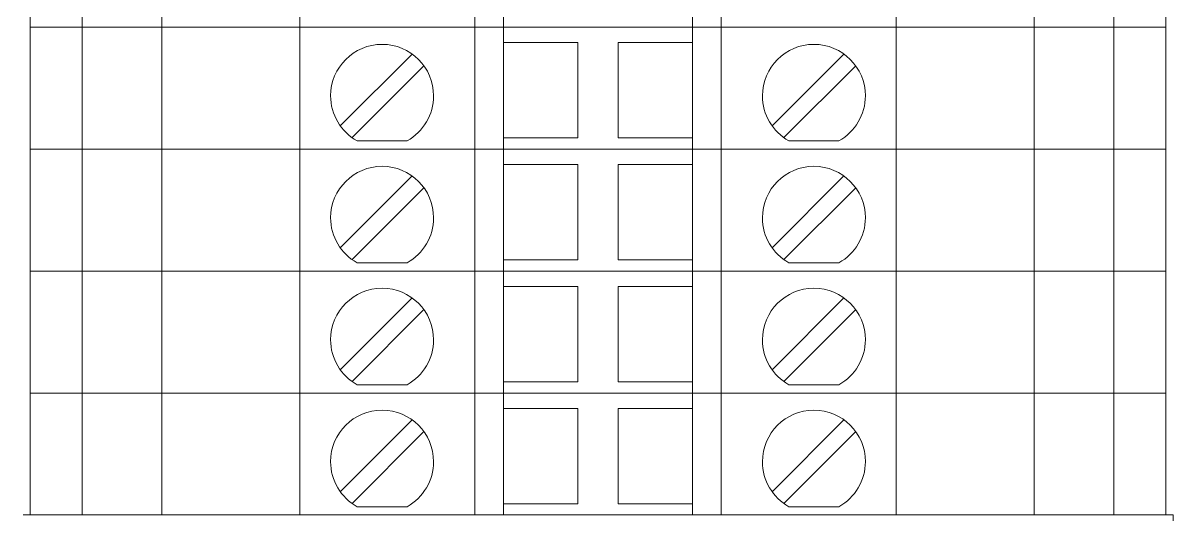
# Model space of a CAD drawing. Header units: millimetres. Extents: x 1880 to 4113, y 771 to 2990.
# Drawn here: x 2250.37 to 2298.97, y 2446.16 to 2466.94 of the extents above; entities that cross this region are included whole.
import ezdxf

# ---------------------------------------------------------------- set-up
doc = ezdxf.new("R2010")
doc.units = ezdxf.units.MM
doc.layers.add('000-PI-Oprema', color=30, linetype='Continuous', lineweight=5)
doc.layers.add('000-PI-ORMAR', color=2, linetype='Continuous')

msp = doc.modelspace()

# ---------------------------------------------------------------- linework, layer by layer
at = {"layer": '000-PI-Oprema', "color": 0, "linetype": 'ByBlock', "lineweight": 0}
for p, q in [((2298.972, 2446.163), (2250.372, 2446.163)), ((2298.972, 2438.813), (2298.972, 2446.163))]:
    msp.add_line(p, q, dxfattribs=at)
at = {"layer": '000-PI-ORMAR', "color": 0, "linetype": 'ByBlock', "lineweight": 0}
for p, q in [((2250.672, 2466.763), (2250.672, 2471.913)), ((2252.872, 2466.763), (2252.872, 2471.913)), ((2256.233, 2466.763), (2256.233, 2471.913)), ((2262.072, 2466.763), (2262.072, 2471.913)), ((2269.472, 2466.763), (2269.472, 2471.913)), ((2270.672, 2466.763), (2270.672, 2471.913)), ((2278.672, 2466.763), (2278.672, 2471.913)), ((2279.872, 2466.763), (2279.872, 2471.913)), ((2287.272, 2466.763), (2287.272, 2471.913)), ((2293.111, 2466.763), (2293.111, 2471.913)), ((2296.472, 2466.763), (2296.472, 2471.913)), ((2298.672, 2466.763), (2298.672, 2471.913)), ((2250.672, 2466.763), (2250.672, 2466.763)), ((2250.672, 2466.763), (2251.355, 2466.763)), ((2250.672, 2466.763), (2250.672, 2466.763)), ((2250.672, 2466.763), (2251.355, 2466.763)), ((2250.672, 2461.613), (2250.672, 2466.763)), ((2251.672, 2466.763), (2251.355, 2466.763)), ((2251.672, 2466.763), (2251.355, 2466.763)), ((2252.872, 2466.763), (2251.672, 2466.763)), ((2251.672, 2466.763), (2251.672, 2466.763)), ((2251.672, 2466.763), (2251.672, 2466.763)), ((2252.872, 2466.763), (2251.672, 2466.763)), ((2252.172, 2466.763), (2252.172, 2466.763)), ((2254.464, 2466.763), (2252.872, 2466.763)), ((2252.872, 2466.763), (2252.872, 2466.763)), ((2252.872, 2466.763), (2252.872, 2466.763)), ((2254.464, 2466.763), (2252.872, 2466.763)), ((2252.872, 2461.613), (2252.872, 2466.763)), ((2256.606, 2466.763), (2254.464, 2466.763)), ((2256.606, 2466.763), (2254.464, 2466.763)), ((2254.922, 2466.763), (2254.922, 2466.763)), ((2254.922, 2466.763), (2254.922, 2466.763)), ((2256.233, 2461.613), (2256.233, 2466.763)), ((2256.606, 2466.763), (2256.99, 2466.763)), ((2256.99, 2466.763), (2256.606, 2466.763)), ((2256.99, 2466.763), (2259.498, 2466.763)), ((2259.498, 2466.763), (2256.99, 2466.763)), ((2257.472, 2466.763), (2257.472, 2466.763)), ((2257.472, 2466.763), (2257.472, 2466.763)), ((2258.372, 2466.763), (2258.372, 2466.763)), ((2258.372, 2466.763), (2258.372, 2466.763)), ((2258.672, 2466.763), (2258.672, 2466.763)), ((2262.072, 2466.763), (2259.498, 2466.763)), ((2262.072, 2466.763), (2259.498, 2466.763)), ((2269.472, 2466.763), (2262.072, 2466.763)), ((2269.472, 2466.763), (2262.072, 2466.763)), ((2262.072, 2461.613), (2262.072, 2466.763)), ((2270.672, 2466.763), (2269.472, 2466.763)), ((2270.672, 2466.763), (2269.472, 2466.763)), ((2269.472, 2461.613), (2269.472, 2466.763)), ((2278.672, 2466.763), (2270.672, 2466.763)), ((2270.672, 2466.763), (2270.672, 2466.763)), ((2270.672, 2466.763), (2270.672, 2466.763)), ((2278.672, 2466.763), (2270.672, 2466.763)), ((2270.672, 2461.613), (2270.672, 2466.763)), ((2279.872, 2466.763), (2278.672, 2466.763)), ((2278.672, 2466.763), (2278.672, 2466.763)), ((2278.672, 2466.763), (2278.672, 2466.763)), ((2279.872, 2466.763), (2278.672, 2466.763)), ((2278.672, 2461.613), (2278.672, 2466.763)), ((2287.272, 2466.763), (2279.872, 2466.763)), ((2287.272, 2466.763), (2279.872, 2466.763)), ((2279.872, 2461.613), (2279.872, 2466.763)), ((2284.472, 2466.763), (2284.472, 2466.763)), ((2284.472, 2466.763), (2284.472, 2466.763)), ((2289.846, 2466.763), (2287.272, 2466.763)), ((2289.846, 2466.763), (2287.272, 2466.763)), ((2287.272, 2461.613), (2287.272, 2466.763)), ((2289.522, 2466.763), (2289.522, 2466.763)), ((2289.522, 2466.763), (2289.522, 2466.763)), ((2289.846, 2466.763), (2292.354, 2466.763)), ((2292.354, 2466.763), (2289.846, 2466.763)), ((2290.672, 2466.763), (2290.672, 2466.763)), ((2292.172, 2466.763), (2292.172, 2466.763)), ((2292.172, 2466.763), (2292.172, 2466.763)), ((2292.354, 2466.763), (2292.738, 2466.763)), ((2292.738, 2466.763), (2292.354, 2466.763)), ((2294.88, 2466.763), (2292.738, 2466.763)), ((2294.88, 2466.763), (2292.738, 2466.763)), ((2293.111, 2461.613), (2293.111, 2466.763)), ((2294.422, 2466.763), (2294.422, 2466.763)), ((2294.422, 2466.763), (2294.422, 2466.763)), ((2296.472, 2466.763), (2294.88, 2466.763)), ((2296.472, 2466.763), (2294.88, 2466.763)), ((2296.472, 2466.763), (2298.672, 2466.763)), ((2296.472, 2466.763), (2296.472, 2466.763)), ((2296.472, 2466.763), (2296.472, 2466.763)), ((2296.472, 2466.763), (2298.672, 2466.763)), ((2296.472, 2461.613), (2296.472, 2466.763)), ((2298.672, 2466.763), (2298.672, 2466.763)), ((2298.672, 2466.763), (2298.672, 2466.763)), ((2298.672, 2461.613), (2298.672, 2466.763)), ((2270.672, 2466.113), (2270.672, 2466.113)), ((2270.672, 2466.113), (2273.822, 2466.113)), ((2273.822, 2466.113), (2273.822, 2462.088)), ((2273.822, 2466.113), (2273.822, 2466.113)), ((2275.522, 2466.113), (2278.672, 2466.113)), ((2275.522, 2462.088), (2275.522, 2466.113)), ((2275.522, 2466.113), (2275.522, 2466.113)), ((2278.672, 2466.113), (2278.672, 2466.113)), ((2266.817, 2465.629), (2263.782, 2462.593)), ((2266.817, 2465.629), (2266.817, 2465.629)), ((2285.067, 2465.629), (2282.032, 2462.593)), ((2285.067, 2465.629), (2285.067, 2465.629)), ((2264.276, 2462.098), (2267.312, 2465.134)), ((2267.312, 2465.134), (2267.312, 2465.134)), ((2269.472, 2462.563), (2269.472, 2465.163)), ((2269.472, 2465.163), (2269.472, 2465.163)), ((2279.872, 2465.163), (2279.872, 2465.163)), ((2279.872, 2462.563), (2279.872, 2465.163)), ((2282.526, 2462.098), (2285.562, 2465.134)), ((2285.562, 2465.134), (2285.562, 2465.134)), ((2263.782, 2462.593), (2263.782, 2462.593)), ((2269.472, 2462.563), (2269.472, 2462.563)), ((2279.872, 2462.563), (2279.872, 2462.563)), ((2282.032, 2462.593), (2282.032, 2462.593)), ((2264.276, 2462.098), (2264.276, 2462.098)), ((2270.672, 2462.088), (2270.672, 2462.088)), ((2273.822, 2462.088), (2270.672, 2462.088)), ((2273.822, 2462.088), (2273.822, 2462.088)), ((2278.672, 2462.088), (2275.522, 2462.088)), ((2275.522, 2462.088), (2275.522, 2462.088)), ((2278.672, 2462.088), (2278.672, 2462.088)), ((2282.526, 2462.098), (2282.526, 2462.098)), ((2250.672, 2461.613), (2250.672, 2461.613)), ((2250.672, 2461.613), (2251.355, 2461.613)), ((2250.672, 2461.613), (2250.672, 2461.613)), ((2250.672, 2461.613), (2251.355, 2461.613)), ((2250.672, 2456.463), (2250.672, 2461.613)), ((2251.672, 2461.613), (2251.355, 2461.613)), ((2251.672, 2461.613), (2251.355, 2461.613)), ((2252.872, 2461.613), (2251.672, 2461.613)), ((2251.672, 2461.613), (2251.672, 2461.613)), ((2251.672, 2461.613), (2251.672, 2461.613)), ((2252.872, 2461.613), (2251.672, 2461.613)), ((2252.172, 2461.613), (2252.172, 2461.613)), ((2254.464, 2461.613), (2252.872, 2461.613)), ((2252.872, 2461.613), (2252.872, 2461.613)), ((2252.872, 2461.613), (2252.872, 2461.613)), ((2254.464, 2461.613), (2252.872, 2461.613)), ((2252.872, 2456.463), (2252.872, 2461.613)), ((2256.606, 2461.613), (2254.464, 2461.613)), ((2256.606, 2461.613), (2254.464, 2461.613)), ((2254.922, 2461.613), (2254.922, 2461.613)), ((2254.922, 2461.613), (2254.922, 2461.613)), ((2256.233, 2456.463), (2256.233, 2461.613)), ((2256.606, 2461.613), (2256.99, 2461.613)), ((2256.99, 2461.613), (2256.606, 2461.613)), ((2256.99, 2461.613), (2259.498, 2461.613)), ((2259.498, 2461.613), (2256.99, 2461.613)), ((2257.472, 2461.613), (2257.472, 2461.613)), ((2257.472, 2461.613), (2257.472, 2461.613)), ((2258.372, 2461.613), (2258.372, 2461.613)), ((2258.372, 2461.613), (2258.372, 2461.613)), ((2258.672, 2461.613), (2258.672, 2461.613)), ((2262.072, 2461.613), (2259.498, 2461.613)), ((2262.072, 2461.613), (2259.498, 2461.613)), ((2269.472, 2461.613), (2262.072, 2461.613)), ((2269.472, 2461.613), (2262.072, 2461.613)), ((2262.072, 2456.463), (2262.072, 2461.613)), ((2264.488, 2461.963), (2264.488, 2461.963)), ((2264.488, 2461.963), (2266.606, 2461.963)), ((2266.606, 2461.963), (2266.606, 2461.963)), ((2270.672, 2461.613), (2269.472, 2461.613)), ((2270.672, 2461.613), (2269.472, 2461.613)), ((2269.472, 2456.463), (2269.472, 2461.613)), ((2278.672, 2461.613), (2270.672, 2461.613)), ((2270.672, 2461.613), (2270.672, 2461.613)), ((2270.672, 2461.613), (2270.672, 2461.613)), ((2278.672, 2461.613), (2270.672, 2461.613)), ((2270.672, 2456.463), (2270.672, 2461.613)), ((2279.872, 2461.613), (2278.672, 2461.613)), ((2278.672, 2461.613), (2278.672, 2461.613)), ((2278.672, 2461.613), (2278.672, 2461.613)), ((2279.872, 2461.613), (2278.672, 2461.613)), ((2278.672, 2456.463), (2278.672, 2461.613)), ((2287.272, 2461.613), (2279.872, 2461.613)), ((2287.272, 2461.613), (2279.872, 2461.613)), ((2279.872, 2456.463), (2279.872, 2461.613)), ((2282.738, 2461.963), (2282.738, 2461.963)), ((2282.738, 2461.963), (2284.856, 2461.963)), ((2284.472, 2461.613), (2284.472, 2461.613)), ((2284.472, 2461.613), (2284.472, 2461.613)), ((2284.856, 2461.963), (2284.856, 2461.963)), ((2289.846, 2461.613), (2287.272, 2461.613)), ((2289.846, 2461.613), (2287.272, 2461.613)), ((2287.272, 2456.463), (2287.272, 2461.613)), ((2289.522, 2461.613), (2289.522, 2461.613)), ((2289.522, 2461.613), (2289.522, 2461.613)), ((2289.846, 2461.613), (2292.354, 2461.613)), ((2292.354, 2461.613), (2289.846, 2461.613)), ((2290.672, 2461.613), (2290.672, 2461.613)), ((2292.172, 2461.613), (2292.172, 2461.613)), ((2292.172, 2461.613), (2292.172, 2461.613)), ((2292.354, 2461.613), (2292.738, 2461.613)), ((2292.738, 2461.613), (2292.354, 2461.613)), ((2294.88, 2461.613), (2292.738, 2461.613)), ((2294.88, 2461.613), (2292.738, 2461.613)), ((2293.111, 2456.463), (2293.111, 2461.613)), ((2294.422, 2461.613), (2294.422, 2461.613)), ((2294.422, 2461.613), (2294.422, 2461.613)), ((2296.472, 2461.613), (2294.88, 2461.613)), ((2296.472, 2461.613), (2294.88, 2461.613)), ((2296.472, 2461.613), (2298.672, 2461.613)), ((2296.472, 2461.613), (2296.472, 2461.613)), ((2296.472, 2461.613), (2296.472, 2461.613)), ((2296.472, 2461.613), (2298.672, 2461.613)), ((2296.472, 2456.463), (2296.472, 2461.613)), ((2298.672, 2461.613), (2298.672, 2461.613)), ((2298.672, 2461.613), (2298.672, 2461.613)), ((2298.672, 2456.463), (2298.672, 2461.613)), ((2270.672, 2460.963), (2270.672, 2460.963)), ((2270.672, 2460.963), (2273.822, 2460.963)), ((2273.822, 2460.963), (2273.822, 2456.938)), ((2273.822, 2460.963), (2273.822, 2460.963)), ((2275.522, 2460.963), (2278.672, 2460.963)), ((2275.522, 2456.938), (2275.522, 2460.963)), ((2275.522, 2460.963), (2275.522, 2460.963)), ((2278.672, 2460.963), (2278.672, 2460.963)), ((2266.817, 2460.479), (2263.782, 2457.443)), ((2266.817, 2460.479), (2266.817, 2460.479)), ((2285.067, 2460.479), (2282.032, 2457.443)), ((2285.067, 2460.479), (2285.067, 2460.479)), ((2264.276, 2456.948), (2267.312, 2459.984)), ((2267.312, 2459.984), (2267.312, 2459.984)), ((2269.472, 2457.413), (2269.472, 2460.013)), ((2269.472, 2460.013), (2269.472, 2460.013)), ((2279.872, 2460.013), (2279.872, 2460.013)), ((2279.872, 2457.413), (2279.872, 2460.013)), ((2282.526, 2456.948), (2285.562, 2459.984)), ((2285.562, 2459.984), (2285.562, 2459.984)), ((2263.782, 2457.443), (2263.782, 2457.443)), ((2269.472, 2457.413), (2269.472, 2457.413)), ((2279.872, 2457.413), (2279.872, 2457.413)), ((2282.032, 2457.443), (2282.032, 2457.443)), ((2264.276, 2456.948), (2264.276, 2456.948)), ((2264.488, 2456.813), (2264.488, 2456.813)), ((2264.488, 2456.813), (2266.606, 2456.813)), ((2266.606, 2456.813), (2266.606, 2456.813)), ((2270.672, 2456.938), (2270.672, 2456.938)), ((2273.822, 2456.938), (2270.672, 2456.938)), ((2273.822, 2456.938), (2273.822, 2456.938)), ((2278.672, 2456.938), (2275.522, 2456.938)), ((2275.522, 2456.938), (2275.522, 2456.938)), ((2278.672, 2456.938), (2278.672, 2456.938)), ((2282.526, 2456.948), (2282.526, 2456.948)), ((2282.738, 2456.813), (2282.738, 2456.813)), ((2282.738, 2456.813), (2284.856, 2456.813)), ((2284.856, 2456.813), (2284.856, 2456.813)), ((2250.672, 2456.463), (2250.672, 2456.463)), ((2250.672, 2456.463), (2251.355, 2456.463)), ((2250.672, 2456.463), (2250.672, 2456.463)), ((2250.672, 2456.463), (2251.355, 2456.463)), ((2250.672, 2451.313), (2250.672, 2456.463)), ((2251.672, 2456.463), (2251.355, 2456.463)), ((2251.672, 2456.463), (2251.355, 2456.463)), ((2252.872, 2456.463), (2251.672, 2456.463)), ((2251.672, 2456.463), (2251.672, 2456.463)), ((2251.672, 2456.463), (2251.672, 2456.463)), ((2252.872, 2456.463), (2251.672, 2456.463)), ((2252.172, 2456.463), (2252.172, 2456.463)), ((2254.464, 2456.463), (2252.872, 2456.463)), ((2252.872, 2456.463), (2252.872, 2456.463)), ((2252.872, 2456.463), (2252.872, 2456.463)), ((2254.464, 2456.463), (2252.872, 2456.463)), ((2252.872, 2451.313), (2252.872, 2456.463)), ((2256.606, 2456.463), (2254.464, 2456.463)), ((2256.606, 2456.463), (2254.464, 2456.463)), ((2254.922, 2456.463), (2254.922, 2456.463)), ((2254.922, 2456.463), (2254.922, 2456.463)), ((2256.233, 2451.313), (2256.233, 2456.463)), ((2256.606, 2456.463), (2256.99, 2456.463)), ((2256.99, 2456.463), (2256.606, 2456.463)), ((2256.99, 2456.463), (2259.498, 2456.463)), ((2259.498, 2456.463), (2256.99, 2456.463)), ((2257.472, 2456.463), (2257.472, 2456.463)), ((2257.472, 2456.463), (2257.472, 2456.463)), ((2258.372, 2456.463), (2258.372, 2456.463)), ((2258.372, 2456.463), (2258.372, 2456.463)), ((2258.672, 2456.463), (2258.672, 2456.463)), ((2262.072, 2456.463), (2259.498, 2456.463)), ((2262.072, 2456.463), (2259.498, 2456.463)), ((2269.472, 2456.463), (2262.072, 2456.463)), ((2269.472, 2456.463), (2262.072, 2456.463)), ((2262.072, 2451.313), (2262.072, 2456.463)), ((2270.672, 2456.463), (2269.472, 2456.463)), ((2270.672, 2456.463), (2269.472, 2456.463)), ((2269.472, 2451.313), (2269.472, 2456.463)), ((2278.672, 2456.463), (2270.672, 2456.463)), ((2270.672, 2456.463), (2270.672, 2456.463)), ((2270.672, 2456.463), (2270.672, 2456.463)), ((2278.672, 2456.463), (2270.672, 2456.463)), ((2270.672, 2451.313), (2270.672, 2456.463)), ((2279.872, 2456.463), (2278.672, 2456.463)), ((2278.672, 2456.463), (2278.672, 2456.463)), ((2278.672, 2456.463), (2278.672, 2456.463)), ((2279.872, 2456.463), (2278.672, 2456.463)), ((2278.672, 2451.313), (2278.672, 2456.463)), ((2287.272, 2456.463), (2279.872, 2456.463)), ((2287.272, 2456.463), (2279.872, 2456.463)), ((2279.872, 2451.313), (2279.872, 2456.463)), ((2284.472, 2456.463), (2284.472, 2456.463)), ((2284.472, 2456.463), (2284.472, 2456.463)), ((2289.846, 2456.463), (2287.272, 2456.463)), ((2289.846, 2456.463), (2287.272, 2456.463)), ((2287.272, 2451.313), (2287.272, 2456.463)), ((2289.522, 2456.463), (2289.522, 2456.463)), ((2289.522, 2456.463), (2289.522, 2456.463)), ((2289.846, 2456.463), (2292.354, 2456.463)), ((2292.354, 2456.463), (2289.846, 2456.463)), ((2290.672, 2456.463), (2290.672, 2456.463)), ((2292.172, 2456.463), (2292.172, 2456.463)), ((2292.172, 2456.463), (2292.172, 2456.463)), ((2292.354, 2456.463), (2292.738, 2456.463)), ((2292.738, 2456.463), (2292.354, 2456.463)), ((2294.88, 2456.463), (2292.738, 2456.463)), ((2294.88, 2456.463), (2292.738, 2456.463)), ((2293.111, 2451.313), (2293.111, 2456.463)), ((2294.422, 2456.463), (2294.422, 2456.463)), ((2294.422, 2456.463), (2294.422, 2456.463)), ((2296.472, 2456.463), (2294.88, 2456.463)), ((2296.472, 2456.463), (2294.88, 2456.463)), ((2296.472, 2456.463), (2298.672, 2456.463)), ((2296.472, 2456.463), (2296.472, 2456.463)), ((2296.472, 2456.463), (2296.472, 2456.463)), ((2296.472, 2456.463), (2298.672, 2456.463)), ((2296.472, 2451.313), (2296.472, 2456.463)), ((2298.672, 2456.463), (2298.672, 2456.463)), ((2298.672, 2456.463), (2298.672, 2456.463)), ((2298.672, 2451.313), (2298.672, 2456.463)), ((2270.672, 2455.813), (2270.672, 2455.813)), ((2270.672, 2455.813), (2273.822, 2455.813)), ((2273.822, 2455.813), (2273.822, 2451.788)), ((2273.822, 2455.813), (2273.822, 2455.813)), ((2275.522, 2455.813), (2278.672, 2455.813)), ((2275.522, 2451.788), (2275.522, 2455.813)), ((2275.522, 2455.813), (2275.522, 2455.813)), ((2278.672, 2455.813), (2278.672, 2455.813)), ((2266.817, 2455.329), (2263.782, 2452.293)), ((2266.817, 2455.329), (2266.817, 2455.329)), ((2285.067, 2455.329), (2282.032, 2452.293)), ((2285.067, 2455.329), (2285.067, 2455.329)), ((2264.276, 2451.798), (2267.312, 2454.834)), ((2267.312, 2454.834), (2267.312, 2454.834)), ((2269.472, 2452.263), (2269.472, 2454.863)), ((2269.472, 2454.863), (2269.472, 2454.863)), ((2279.872, 2454.863), (2279.872, 2454.863)), ((2279.872, 2452.263), (2279.872, 2454.863)), ((2282.526, 2451.798), (2285.562, 2454.834)), ((2285.562, 2454.834), (2285.562, 2454.834)), ((2263.782, 2452.293), (2263.782, 2452.293)), ((2269.472, 2452.263), (2269.472, 2452.263)), ((2279.872, 2452.263), (2279.872, 2452.263)), ((2282.032, 2452.293), (2282.032, 2452.293)), ((2264.276, 2451.798), (2264.276, 2451.798)), ((2264.488, 2451.663), (2264.488, 2451.663)), ((2264.488, 2451.663), (2266.606, 2451.663)), ((2266.606, 2451.663), (2266.606, 2451.663)), ((2270.672, 2451.788), (2270.672, 2451.788)), ((2273.822, 2451.788), (2270.672, 2451.788)), ((2273.822, 2451.788), (2273.822, 2451.788)), ((2278.672, 2451.788), (2275.522, 2451.788)), ((2275.522, 2451.788), (2275.522, 2451.788)), ((2278.672, 2451.788), (2278.672, 2451.788)), ((2282.526, 2451.798), (2282.526, 2451.798)), ((2282.738, 2451.663), (2282.738, 2451.663)), ((2282.738, 2451.663), (2284.856, 2451.663)), ((2284.856, 2451.663), (2284.856, 2451.663)), ((2250.672, 2451.313), (2250.672, 2451.313)), ((2250.672, 2451.313), (2251.355, 2451.313)), ((2250.672, 2451.313), (2250.672, 2451.313)), ((2250.672, 2451.313), (2251.355, 2451.313)), ((2250.672, 2446.163), (2250.672, 2451.313)), ((2251.672, 2451.313), (2251.355, 2451.313)), ((2251.672, 2451.313), (2251.355, 2451.313)), ((2252.872, 2451.313), (2251.672, 2451.313)), ((2251.672, 2451.313), (2251.672, 2451.313)), ((2251.672, 2451.313), (2251.672, 2451.313)), ((2252.872, 2451.313), (2251.672, 2451.313)), ((2252.172, 2451.313), (2252.172, 2451.313)), ((2254.464, 2451.313), (2252.872, 2451.313)), ((2252.872, 2451.313), (2252.872, 2451.313)), ((2252.872, 2451.313), (2252.872, 2451.313)), ((2254.464, 2451.313), (2252.872, 2451.313)), ((2252.872, 2446.163), (2252.872, 2451.313)), ((2256.606, 2451.313), (2254.464, 2451.313)), ((2256.606, 2451.313), (2254.464, 2451.313)), ((2254.922, 2451.313), (2254.922, 2451.313)), ((2254.922, 2451.313), (2254.922, 2451.313)), ((2256.233, 2446.163), (2256.233, 2451.313)), ((2256.606, 2451.313), (2256.99, 2451.313)), ((2256.99, 2451.313), (2256.606, 2451.313)), ((2256.99, 2451.313), (2259.498, 2451.313)), ((2259.498, 2451.313), (2256.99, 2451.313)), ((2257.472, 2451.313), (2257.472, 2451.313)), ((2257.472, 2451.313), (2257.472, 2451.313)), ((2258.372, 2451.313), (2258.372, 2451.313)), ((2258.372, 2451.313), (2258.372, 2451.313)), ((2258.672, 2451.313), (2258.672, 2451.313)), ((2262.072, 2451.313), (2259.498, 2451.313)), ((2262.072, 2451.313), (2259.498, 2451.313)), ((2269.472, 2451.313), (2262.072, 2451.313)), ((2269.472, 2451.313), (2262.072, 2451.313)), ((2262.072, 2446.163), (2262.072, 2451.313)), ((2270.672, 2451.313), (2269.472, 2451.313)), ((2270.672, 2451.313), (2269.472, 2451.313)), ((2269.472, 2446.163), (2269.472, 2451.313)), ((2278.672, 2451.313), (2270.672, 2451.313)), ((2270.672, 2451.313), (2270.672, 2451.313)), ((2270.672, 2451.313), (2270.672, 2451.313)), ((2278.672, 2451.313), (2270.672, 2451.313)), ((2270.672, 2446.163), (2270.672, 2451.313)), ((2279.872, 2451.313), (2278.672, 2451.313)), ((2278.672, 2451.313), (2278.672, 2451.313)), ((2278.672, 2451.313), (2278.672, 2451.313)), ((2279.872, 2451.313), (2278.672, 2451.313)), ((2278.672, 2446.163), (2278.672, 2451.313)), ((2287.272, 2451.313), (2279.872, 2451.313)), ((2287.272, 2451.313), (2279.872, 2451.313)), ((2279.872, 2446.163), (2279.872, 2451.313)), ((2284.472, 2451.313), (2284.472, 2451.313)), ((2284.472, 2451.313), (2284.472, 2451.313)), ((2289.846, 2451.313), (2287.272, 2451.313)), ((2289.846, 2451.313), (2287.272, 2451.313)), ((2287.272, 2446.163), (2287.272, 2451.313)), ((2289.522, 2451.313), (2289.522, 2451.313)), ((2289.522, 2451.313), (2289.522, 2451.313)), ((2289.846, 2451.313), (2292.354, 2451.313)), ((2292.354, 2451.313), (2289.846, 2451.313)), ((2290.672, 2451.313), (2290.672, 2451.313)), ((2292.172, 2451.313), (2292.172, 2451.313)), ((2292.172, 2451.313), (2292.172, 2451.313)), ((2292.354, 2451.313), (2292.738, 2451.313)), ((2292.738, 2451.313), (2292.354, 2451.313)), ((2294.88, 2451.313), (2292.738, 2451.313)), ((2294.88, 2451.313), (2292.738, 2451.313)), ((2293.111, 2446.163), (2293.111, 2451.313)), ((2294.422, 2451.313), (2294.422, 2451.313)), ((2294.422, 2451.313), (2294.422, 2451.313)), ((2296.472, 2451.313), (2294.88, 2451.313)), ((2296.472, 2451.313), (2294.88, 2451.313)), ((2296.472, 2451.313), (2298.672, 2451.313)), ((2296.472, 2451.313), (2296.472, 2451.313)), ((2296.472, 2451.313), (2296.472, 2451.313)), ((2296.472, 2451.313), (2298.672, 2451.313)), ((2296.472, 2446.163), (2296.472, 2451.313)), ((2298.672, 2451.313), (2298.672, 2451.313)), ((2298.672, 2451.313), (2298.672, 2451.313)), ((2298.672, 2446.163), (2298.672, 2451.313)), ((2270.672, 2450.663), (2270.672, 2450.663)), ((2270.672, 2450.663), (2273.822, 2450.663)), ((2273.822, 2450.663), (2273.822, 2446.638)), ((2273.822, 2450.663), (2273.822, 2450.663)), ((2275.522, 2450.663), (2278.672, 2450.663)), ((2275.522, 2446.638), (2275.522, 2450.663)), ((2275.522, 2450.663), (2275.522, 2450.663)), ((2278.672, 2450.663), (2278.672, 2450.663)), ((2266.817, 2450.179), (2263.782, 2447.143)), ((2266.817, 2450.179), (2266.817, 2450.179)), ((2285.067, 2450.179), (2282.032, 2447.143)), ((2285.067, 2450.179), (2285.067, 2450.179)), ((2264.276, 2446.648), (2267.312, 2449.684)), ((2267.312, 2449.684), (2267.312, 2449.684)), ((2269.472, 2447.113), (2269.472, 2449.713)), ((2269.472, 2449.713), (2269.472, 2449.713)), ((2279.872, 2449.713), (2279.872, 2449.713)), ((2279.872, 2447.113), (2279.872, 2449.713)), ((2282.526, 2446.648), (2285.562, 2449.684)), ((2285.562, 2449.684), (2285.562, 2449.684)), ((2263.782, 2447.143), (2263.782, 2447.143)), ((2269.472, 2447.113), (2269.472, 2447.113)), ((2279.872, 2447.113), (2279.872, 2447.113)), ((2282.032, 2447.143), (2282.032, 2447.143)), ((2264.276, 2446.648), (2264.276, 2446.648)), ((2270.672, 2446.638), (2270.672, 2446.638)), ((2273.822, 2446.638), (2270.672, 2446.638)), ((2273.822, 2446.638), (2273.822, 2446.638)), ((2278.672, 2446.638), (2275.522, 2446.638)), ((2275.522, 2446.638), (2275.522, 2446.638)), ((2278.672, 2446.638), (2278.672, 2446.638)), ((2282.526, 2446.648), (2282.526, 2446.648)), ((2250.672, 2446.163), (2250.672, 2446.163)), ((2250.672, 2446.163), (2251.355, 2446.163)), ((2251.672, 2446.163), (2251.355, 2446.163)), ((2252.872, 2446.163), (2251.672, 2446.163)), ((2251.672, 2446.163), (2251.672, 2446.163)), ((2252.172, 2446.163), (2252.172, 2446.163)), ((2254.464, 2446.163), (2252.872, 2446.163)), ((2252.872, 2446.163), (2252.872, 2446.163)), ((2256.606, 2446.163), (2254.464, 2446.163)), ((2254.922, 2446.163), (2254.922, 2446.163)), ((2256.606, 2446.163), (2256.99, 2446.163)), ((2256.99, 2446.163), (2259.498, 2446.163)), ((2257.472, 2446.163), (2257.472, 2446.163)), ((2258.372, 2446.163), (2258.372, 2446.163)), ((2258.672, 2446.163), (2258.672, 2446.163)), ((2262.072, 2446.163), (2259.498, 2446.163)), ((2269.472, 2446.163), (2262.072, 2446.163)), ((2264.488, 2446.513), (2264.488, 2446.513)), ((2264.488, 2446.513), (2266.606, 2446.513)), ((2266.606, 2446.513), (2266.606, 2446.513)), ((2270.672, 2446.163), (2269.472, 2446.163)), ((2278.672, 2446.163), (2270.672, 2446.163)), ((2270.672, 2446.163), (2270.672, 2446.163)), ((2279.872, 2446.163), (2278.672, 2446.163)), ((2278.672, 2446.163), (2278.672, 2446.163)), ((2287.272, 2446.163), (2279.872, 2446.163)), ((2282.738, 2446.513), (2282.738, 2446.513)), ((2282.738, 2446.513), (2284.856, 2446.513)), ((2284.472, 2446.163), (2284.472, 2446.163)), ((2284.856, 2446.513), (2284.856, 2446.513)), ((2289.846, 2446.163), (2287.272, 2446.163)), ((2289.522, 2446.163), (2289.522, 2446.163)), ((2289.846, 2446.163), (2292.354, 2446.163)), ((2290.672, 2446.163), (2290.672, 2446.163)), ((2292.172, 2446.163), (2292.172, 2446.163)), ((2292.354, 2446.163), (2292.738, 2446.163)), ((2294.88, 2446.163), (2292.738, 2446.163)), ((2294.422, 2446.163), (2294.422, 2446.163)), ((2296.472, 2446.163), (2294.88, 2446.163)), ((2296.472, 2446.163), (2298.672, 2446.163)), ((2296.472, 2446.163), (2296.472, 2446.163)), ((2298.672, 2446.163), (2298.672, 2446.163))]:
    msp.add_line(p, q, dxfattribs=at)
for centre, start, end in [((2265.547, 2463.863), 360, 180), ((2283.797, 2463.863), 360, 180), ((2265.547, 2463.863), 180, 240.8754), ((2265.547, 2463.863), 299.1246, 360), ((2283.797, 2463.863), 180, 240.8754), ((2283.797, 2463.863), 299.1246, 360), ((2265.547, 2458.713), 360, 180), ((2283.797, 2458.713), 360, 180), ((2265.547, 2458.713), 180, 240.8754), ((2265.547, 2458.713), 299.1246, 360), ((2283.797, 2458.713), 180, 240.8754), ((2283.797, 2458.713), 299.1246, 360), ((2265.547, 2453.563), 360, 180), ((2283.797, 2453.563), 360, 180), ((2265.547, 2453.563), 180, 240.8754), ((2265.547, 2453.563), 299.1246, 360), ((2283.797, 2453.563), 180, 240.8754), ((2283.797, 2453.563), 299.1246, 360), ((2265.547, 2448.413), 360, 180), ((2283.797, 2448.413), 360, 180), ((2265.547, 2448.413), 180, 240.8754), ((2265.547, 2448.413), 299.1246, 360), ((2283.797, 2448.413), 180, 240.8754), ((2283.797, 2448.413), 299.1246, 360)]:
    msp.add_arc(centre, 2.175, start, end, dxfattribs=at)

doc.saveas('drawing.dxf')
